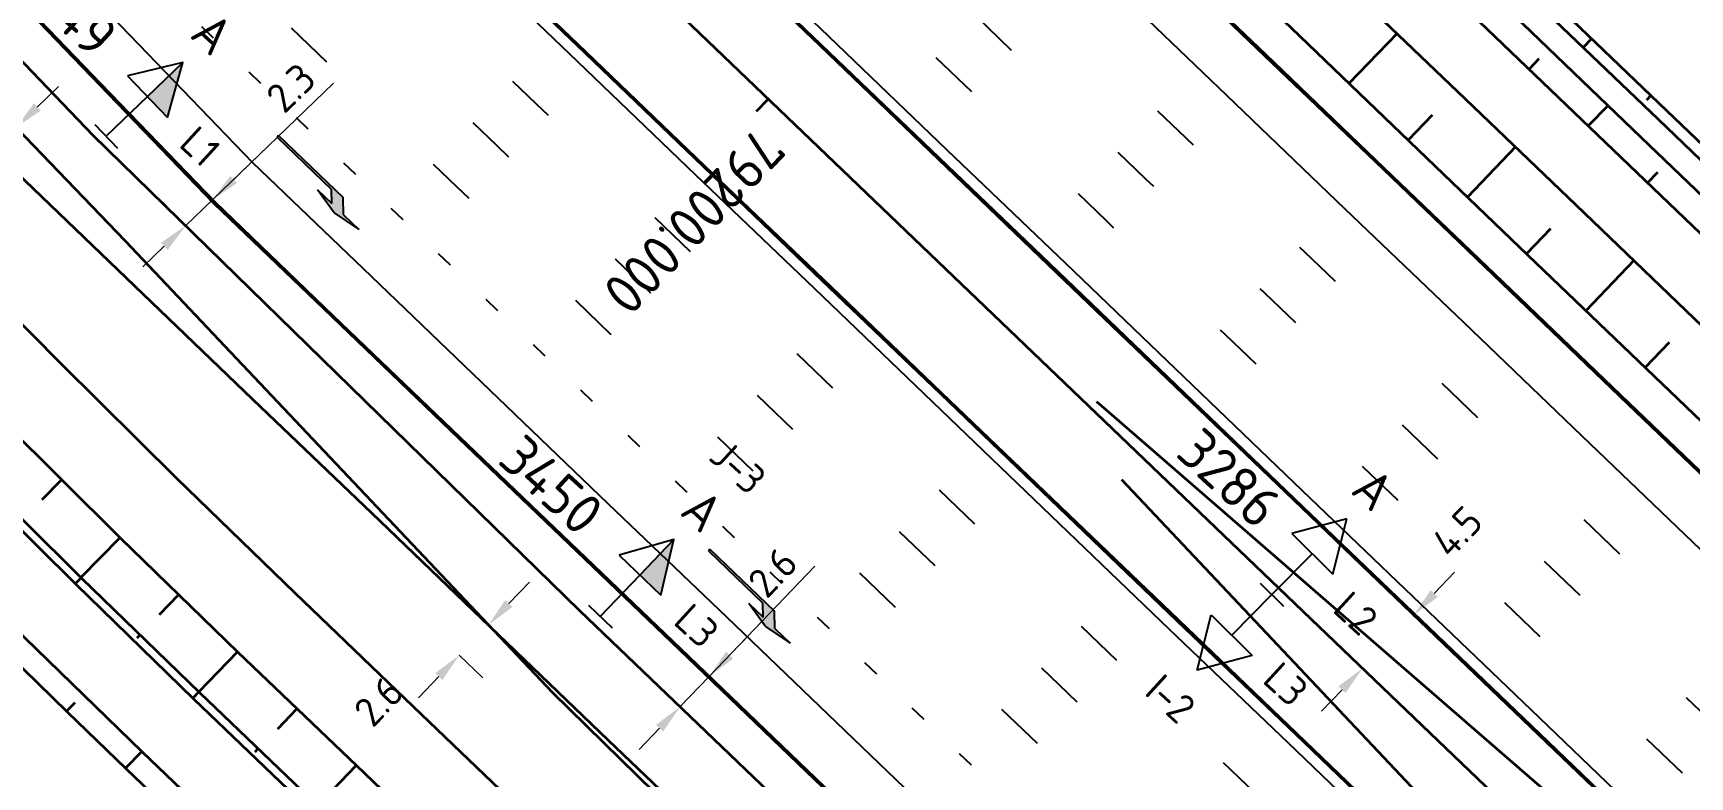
# Model space of a CAD drawing. Header units: metres. Extents: x 134219 to 139080, y 438661 to 444352.
# Drawn here: x 138256 to 138357, y 439429.8 to 439475.2 of the extents above; entities that cross this region are included whole.
import ezdxf
from ezdxf.enums import TextEntityAlignment as Align

# ---------------------------------------------------------------- set-up
doc = ezdxf.new("R2010")
doc.units = ezdxf.units.M
doc.linetypes.add('13strp', pattern=[4, 1, -3])
doc.linetypes.add('39strp', pattern=[12, 3, -9])
doc.layers.get('DEFPOINTS').update_dxf_attribs({"color": 193})
for name, color, linetype, lineweight in [('N-WE-KL-ET-T18', 1, 'Continuous', 18), ('N-WE-KL-ET-T25', 7, 'Continuous', 25), ('N-WE-KL-ET_LS_OV_ARMATUUR-S', 7, 'Continuous', 25), ('N-WE-KL-ET_LS_OV_ARMATUUR-T18', 1, 'Continuous', 25), ('N-WE-KL-ET_LS_OV_KABEL-G', 10, 'KL-LS-OV-N', 35), ('N-WE-KL-ET_LS_OV_KABEL-M', 7, 'Continuous', 18), ('N-WE-KL-ET_LS_OV_KABEL-T25', 7, 'Continuous', 25), ('Utd-geleiderail-nw', 8, 'glm a2ee v014$0$f2m40080', 35), ('Utd-ondergr-nw', 8, '13strp', 35)]:
    doc.layers.add(name, color=color, linetype=linetype, lineweight=lineweight)
doc.layers.add('N-WE-KL-ET_LS_OV_ARMATUUR-T25', color=2, linetype='Continuous')
doc.layers.add('Utd-weg-nw', color=8, linetype='Continuous')
doc.styles.add('alm a2ee v011$0$rtw_iso', font='NLCS-ISO.ttf')
doc.styles.add('ISO18', font='NLCS-ISO.ttf')
doc.styles.add('ISO25', font='NLCS-ISO.ttf')
doc.styles.add('NLCS-ISO', font='NLCS-ISO.ttf')
doc.styles.add('NLCS_18', font='NLCS-ISO.ttf', dxfattribs={"height": 1.8})
doc.styles.add('NLCS_25', font='NLCS-ISO.ttf', dxfattribs={"height": 2.5})
doc.linetypes.add('glm a2ee v014$0$f2m40080', pattern='A,2,-1,[160,RTW.shx,S=0.5,R=0,X=0,Y=0],-1', length=4)
doc.linetypes.add('KL-LS-OV-N', pattern='A,4,-1,[103,NLCS.SHX,S=0.75,R=0,X=0,Y=0],-1,4,-1.5,["0V",Standard,S=1,R=0,X=0,Y=-0.5],-3', length=14.5)
doc.dimstyles.new('NLCS_t18_pijl_Dimension_l3_h1', dxfattribs={"dimtxt": 1.8, "dimasz": 1.8, "dimexe": 2, "dimexo": 2, "dimgap": 0.7, "dimtad": 1, "dimdec": 1, "dimzin": 0, "dimdsep": 46, "dimtxsty": 'NLCS_18', "dimcen": 2.5, "dimdle": 2, "dimclrd": 256, "dimclre": 256, "dimclrt": 256, "dimadec": 1, "dimazin": 0, "dimtfac": 1, "dimtdec": 1, "dimtofl": 0, "dimtmove": 1, "dimatfit": 0, "dimfxl": 0, "dimtolj": 1, "dimtzin": 0, "dimlwd": 18, "dimlwe": 18, "dimarcsym": 0})

# ---------------------------------------------------------------- blocks, each defined once
blk = doc.blocks.new('SKL-ET_OV_ARMATUUR_HD_NATRIUM_2x250W-SO (3)')
for p, q in [((-6.49, 0), (-3.49, 1.76)), ((6.49, 0), (3.49, 1.76)), ((-3.49, -1.76), (-6.49, 0)), ((3.49, -1.76), (6.49, 0))]:
    blk.add_line(p, q)
for points in [[(-3.49, 1.76), (-3.49, -1.76)], [(3.49, 1.76), (3.49, -1.76)], [(-3.49, 0), (0, 0)], [(0, 1), (0, -1)], [(3.49, 0), (0, 0)]]:
    blk.add_lwpolyline(points)
at = {"layer": 'N-WE-KL-ET_LS_OV_ARMATUUR-T18', "style": 'ISO18', "flags": 1}
for tag, p in [('TYPE_ARMATUUR', (3.07, -6.82)), ('VERMOGEN_LAMP', (3.07, -10.61)), ('SPIEGELSTAND', (3.07, -14.39)), ('HOOGTE_LICHTMAST', (3.07, -18.17)), ('UITLEGGERHOEK', (3.07, -21.96)), ('TYPE_LICHTMAST', (3.07, -25.74)), ('BOTSVRIENDELIJK', (3.07, -29.53)), ('POSITIE_LICHTMAST', (3.07, -33.31)), ('KABELAANSLUITNG', (3.07, -37.1)), ('VOEDINGSPUNT', (3.07, -48.45))]:
    blk.add_attdef(tag, p, '', height=1.8, dxfattribs=at)
at = {"layer": 'N-WE-KL-ET_LS_OV_ARMATUUR-T18', "style": 'ISO18'}
for tag, p in [('FASE-AANSLUITING_1', (3.07, -40.88)), ('FASE-AANSLUITING_2', (3.07, -44.67)), ('GROEPSNUMMER', (3.07, -52.24))]:
    blk.add_attdef(tag, p, '', height=1.8, dxfattribs=at)
at = {"layer": 'N-WE-KL-ET_LS_OV_ARMATUUR-T25', "style": 'ISO25'}
for tag, p, height in [('MASTNUMMER', (3.07, 7.39), 2.5), ('TYPE_SYMBOOL', (3.07, 3.61), 2.25)]:
    blk.add_attdef(tag, p, '', height=height, dxfattribs=at)
blk = doc.blocks.new('SKL-ET_OV_ARMATUUR_HD_NATRIUM_1x150W-SO (3)')
for points in [[(3.49, -1.76), (6.49, 0), (3.49, 1.76)], [(3.49, 1.76), (3.49, -1.76)], [(0, 1), (0, -1)], [(3.49, 0), (0, 0)], [(3.49, 0), (6.49, 0)]]:
    blk.add_lwpolyline(points)
blk.add_solid([(3.49, 0), (3.49, -1.76), (6.49, 0)])
at = {"layer": 'N-WE-KL-ET-T18', "linetype": 'ByBlock', "style": 'NLCS-ISO'}
blk.add_attdef('GROEPSNUMMER', text='', height=1.8, dxfattribs=at).set_placement((-2, -4), align=Align.RIGHT)
blk.add_attdef('FASE-AANSLUITING', (10, -4), '', height=1.8, dxfattribs=at)
at = {"layer": 'N-WE-KL-ET-T18', "linetype": 'ByBlock', "style": 'NLCS-ISO', "flags": 1}
for tag, p in [('TYPE_ARMATUUR', (7.76, -13.46)), ('TYPE_FABRIKAAT', (7.76, -17.24)), ('VERMOGEN_LAMP', (7.76, -21.02)), ('SPIEGELSTAND', (7.76, -24.81)), ('HOOGTE_LICHTMAST', (7.76, -28.59)), ('UITLEGGERHOEK', (7.76, -32.38)), ('TYPE_LICHTMAST', (7.76, -36.16)), ('BOTSVRIENDELIJK', (7.76, -39.95)), ('POSITIE_LICHTMAST', (7.76, -43.73)), ('KABELAANSLUITING', (7.76, -47.52)), ('VOEDINGSPUNT', (7.76, -51.3))]:
    blk.add_attdef(tag, p, '', height=1.8, dxfattribs=at)
at = {"layer": 'N-WE-KL-ET-T25', "linetype": 'ByBlock', "style": 'NLCS-ISO'}
blk.add_attdef('MASTNUMMER', text='', height=2.5, dxfattribs=at).set_placement((4, 4.31), align=Align.MIDDLE)
at = {"layer": 'N-WE-KL-ET-T25', "linetype": 'ByBlock', "style": 'NLCS-ISO', "flags": 1}
blk.add_attdef('TYPE_SYMBOOL', (7.76, -10.06), '', height=2.5, dxfattribs=at)
blk = doc.blocks.new('*D277')
at = {"layer": 'DEFPOINTS', "color": 0, "transparency": 16777216}
for p in [(138340.17, 439439.71), (138337.04, 439436.45), (138337.04, 439436.45)]:
    blk.add_point(p, dxfattribs=at)
at = {"layer": 'N-WE-KL-ET_LS_OV_KABEL-M', "linetype": 'Continuous', "lineweight": 18, "transparency": 16777216}
for p, q in [((138341.42, 439441.01), (138342.66, 439442.31)), ((138335.8, 439435.15), (138334.55, 439433.85))]:
    blk.add_line(p, q, dxfattribs=at)
at = {"layer": 'N-WE-KL-ET_LS_OV_KABEL-M', "lineweight": 18, "transparency": 16777216}
for p, q in [((138340.17, 439439.71), (138338.73, 439441.1)), ((138337.04, 439436.45), (138335.6, 439437.84))]:
    blk.add_line(p, q, dxfattribs=at)
at = {"layer": 'N-WE-KL-ET_LS_OV_KABEL-M', "transparency": 16777216}
for points in [[(138341.2, 439441.22), (138341.63, 439440.81), (138340.17, 439439.71)], [(138335.58, 439435.36), (138336.01, 439434.95), (138337.04, 439436.45)]]:
    blk.add_solid(points, dxfattribs=at)
at = {"layer": 'N-WE-KL-ET_LS_OV_KABEL-M', "transparency": 16777216, "insert": (138342.81, 439444.78), "char_height": 1.8, "attachment_point": 5, "rotation": 46.2058, "style": 'NLCS_18'}
blk.add_mtext('\\A1;4.5', dxfattribs=at)
blk = doc.blocks.new('*D325')
at = {"layer": 'DEFPOINTS', "color": 0, "transparency": 16777216}
for p in [(138266.95, 439465), (138266.95, 439465), (138265.32, 439463.43)]:
    blk.add_point(p, dxfattribs=at)
at = {"layer": 'N-WE-KL-ET_LS_OV_KABEL-M', "linetype": 'Continuous', "lineweight": 18, "transparency": 16777216}
for p, q in [((138274.33, 439472.11), (138266.95, 439465)), ((138268.25, 439466.25), (138269.54, 439467.5)), ((138265.32, 439463.43), (138266.95, 439465)), ((138264.02, 439462.18), (138262.72, 439460.93))]:
    blk.add_line(p, q, dxfattribs=at)
at = {"layer": 'N-WE-KL-ET_LS_OV_KABEL-M', "lineweight": 18, "transparency": 16777216}
for p, q in [((138266.95, 439465), (138265.56, 439466.44)), ((138265.32, 439463.43), (138263.93, 439464.87))]:
    blk.add_line(p, q, dxfattribs=at)
at = {"layer": 'N-WE-KL-ET_LS_OV_KABEL-M', "transparency": 16777216}
for points in [[(138268.04, 439466.46), (138268.45, 439466.03), (138266.95, 439465)], [(138263.81, 439462.39), (138264.23, 439461.96), (138265.32, 439463.43)]]:
    blk.add_solid(points, dxfattribs=at)
at = {"layer": 'N-WE-KL-ET_LS_OV_KABEL-M', "transparency": 16777216, "insert": (138271.74, 439471.84), "char_height": 1.8, "attachment_point": 5, "rotation": 43.9295, "style": 'NLCS_18'}
blk.add_mtext('\\A1;2.3', dxfattribs=at)
blk = doc.blocks.new('*D326')
at = {"layer": 'DEFPOINTS', "color": 0, "transparency": 16777216}
for p in [(138297.23, 439435.96), (138295.45, 439434.11), (138295.45, 439434.11)]:
    blk.add_point(p, dxfattribs=at)
at = {"layer": 'N-WE-KL-ET_LS_OV_KABEL-M', "linetype": 'Continuous', "lineweight": 18, "transparency": 16777216}
for p, q in [((138303.67, 439442.68), (138297.23, 439435.96)), ((138298.47, 439437.26), (138299.72, 439438.56)), ((138297.23, 439435.96), (138295.45, 439434.11)), ((138294.21, 439432.81), (138292.96, 439431.51))]:
    blk.add_line(p, q, dxfattribs=at)
at = {"layer": 'N-WE-KL-ET_LS_OV_KABEL-M', "lineweight": 18, "transparency": 16777216}
for p, q in [((138297.23, 439435.96), (138295.78, 439437.34)), ((138295.45, 439434.11), (138294.01, 439435.49))]:
    blk.add_line(p, q, dxfattribs=at)
at = {"layer": 'N-WE-KL-ET_LS_OV_KABEL-M', "transparency": 16777216}
for points in [[(138298.26, 439437.47), (138298.69, 439437.05), (138297.23, 439435.96)], [(138293.99, 439433.02), (138294.42, 439432.6), (138295.45, 439434.11)]]:
    blk.add_solid(points, dxfattribs=at)
at = {"layer": 'N-WE-KL-ET_LS_OV_KABEL-M', "transparency": 16777216, "insert": (138301.1, 439442.31), "char_height": 1.8, "attachment_point": 5, "rotation": 46.2058, "style": 'NLCS_18'}
blk.add_mtext('\\A1;2.6', dxfattribs=at)
blk = doc.blocks.new('Dwm A2 aanvulling$0$pijlre_750')
blk.add_hatch(color=256).paths.add_polyline_path([(5.2, -0.38), (4, -0.38), (5.7, -0.68), (7.5, -0.38), (6.2, -0.38), (5.45, 0.37), (0, 0.37), (0, 0.23), (4.6, 0.23)])
for p, q in [((0, 0.37), (5.45, 0.37)), ((0, 0.37), (0, 0.23)), ((0, 0.23), (4.6, 0.23)), ((5.2, -0.38), (4.6, 0.23)), ((6.2, -0.38), (5.45, 0.37)), ((4, -0.38), (5.2, -0.38)), ((5.7, -0.68), (4, -0.38)), ((5.7, -0.68), (7.5, -0.38)), ((6.2, -0.38), (7.5, -0.38))]:
    blk.add_line(p, q)
blk = doc.blocks.new('*D591')
at = {"layer": 'DEFPOINTS', "color": 0, "transparency": 16777216}
for p in [(138254.98, 439469.41), (138254.98, 439469.41), (138252.07, 439466.61)]:
    blk.add_point(p, dxfattribs=at)
at = {"layer": 'N-WE-KL-ET_LS_OV_KABEL-M', "linetype": 'Continuous', "lineweight": 18, "transparency": 16777216}
for p, q in [((138256.28, 439470.66), (138257.57, 439471.91)), ((138250.78, 439465.37), (138249.48, 439464.12))]:
    blk.add_line(p, q, dxfattribs=at)
at = {"layer": 'N-WE-KL-ET_LS_OV_KABEL-M', "lineweight": 18, "transparency": 16777216}
for p, q in [((138254.98, 439469.41), (138256.37, 439467.97)), ((138252.07, 439466.61), (138253.46, 439465.17))]:
    blk.add_line(p, q, dxfattribs=at)
at = {"layer": 'N-WE-KL-ET_LS_OV_KABEL-M', "transparency": 16777216}
for points in [[(138256.07, 439470.88), (138256.49, 439470.45), (138254.98, 439469.41)], [(138250.57, 439465.58), (138250.99, 439465.15), (138252.07, 439466.61)]]:
    blk.add_solid(points, dxfattribs=at)
at = {"layer": 'N-WE-KL-ET_LS_OV_KABEL-M', "transparency": 16777216, "insert": (138247.04, 439463.99), "char_height": 1.8, "attachment_point": 5, "rotation": 43.9289, "style": 'NLCS_18'}
blk.add_mtext('\\A1;4.0', dxfattribs=at)
blk = doc.blocks.new('*D592')
at = {"layer": 'DEFPOINTS', "color": 0, "transparency": 16777216}
for p in [(138283.78, 439439.11), (138283.78, 439439.11), (138282, 439437.26)]:
    blk.add_point(p, dxfattribs=at)
at = {"layer": 'N-WE-KL-ET_LS_OV_KABEL-M', "linetype": 'Continuous', "lineweight": 18, "transparency": 16777216}
for p, q in [((138285.02, 439440.41), (138286.27, 439441.71)), ((138280.75, 439435.96), (138279.51, 439434.66))]:
    blk.add_line(p, q, dxfattribs=at)
at = {"layer": 'N-WE-KL-ET_LS_OV_KABEL-M', "lineweight": 18, "transparency": 16777216}
for p, q in [((138283.78, 439439.11), (138285.22, 439437.72)), ((138282, 439437.26), (138283.44, 439435.87))]:
    blk.add_line(p, q, dxfattribs=at)
at = {"layer": 'N-WE-KL-ET_LS_OV_KABEL-M', "transparency": 16777216}
for points in [[(138284.8, 439440.62), (138285.24, 439440.2), (138283.78, 439439.11)], [(138280.54, 439436.17), (138280.97, 439435.75), (138282, 439437.26)]]:
    blk.add_solid(points, dxfattribs=at)
at = {"layer": 'N-WE-KL-ET_LS_OV_KABEL-M', "transparency": 16777216, "insert": (138277.09, 439434.45), "char_height": 1.8, "attachment_point": 5, "rotation": 46.2058, "style": 'NLCS_18'}
blk.add_mtext('\\A1;2.6', dxfattribs=at)

msp = doc.modelspace()

# ---------------------------------------------------------------- linework, layer by layer
at = {"layer": 'N-WE-KL-ET_LS_OV_KABEL-G', "flags": 128}
for points, elevation in [([(138088.64, 439676.43), (138088.64, 439676.43), (138097.5, 439666.65), (138107.23, 439656.38), (138139.91, 439624.96), (138141.78, 439623.5), (138425.82, 439351.41), (138520.26, 439261.98), (138566.89, 439216.72), (138613.92, 439171.92), (138660.91, 439126.84), (138707.71, 439081.89), (138754.75, 439037.02), (138768.95, 439023.34), (138801.31, 438992.45), (138850.33, 438944.62), (138896.9, 438900.49), (138941.92, 438857.34)], 1.17), ([(138297.88, 439307.56), (138291.33, 439304.29), (138284.77, 439301.01), (138283.79, 439300.78), (138284.78, 439303.55), (138284.58, 439303.72), (138289.76, 439313.11), (138296.32, 439319.41), (138306.22, 439344.35), (138330.23, 439380.81), (138330.4, 439384.63), (138328.86, 439389.54), (138321.85, 439396.87), (138309.17, 439409.67), (138310.13, 439410.85), (138311.58, 439412.6), (138296.33, 439427.29), (138295.94, 439426.88), (138287.7, 439434.96), (138261.65, 439462.48), (138242.31, 439482.6), (138224.69, 439501.35), (138202.41, 439524.41), (138176.32, 439550.47), (138148.52, 439577.54), (138128.94, 439595.95), (138108.4, 439614.05), (138091.22, 439629.45), (138078.65, 439641.01), (138069.59, 439650), (138063.78, 439645.87), (138063.79, 439645.88)], 1.01), ([(138227.74, 439499.81), (138230.49, 439499.4), (138259.66, 439468.95), (138289.32, 439439.98), (138334.08, 439397.13), (138340.04, 439391.03), (138352.33, 439379.57), (138379.47, 439353.09), (138382.02, 439349.47), (138439.8, 439289.61), (138440.92, 439289.42), (138440.79, 439290.13), (138470, 439259.24), (138483.07, 439244.66), (138494.42, 439230.85), (138501.76, 439218.63), (138506.13, 439208.24), (138508.63, 439196.7), (138508.95, 439192.31), (138509.05, 439189.63), (138508.21, 439182.87), (138507.24, 439177.57), (138505.84, 439172.36), (138503.73, 439166.66), (138500.93, 439161.36), (138497.21, 439155.97), (138493.51, 439151.75), (138489.81, 439148.14), (138486.29, 439145.28), (138482.59, 439142.89), (138475.84, 439139.41), (138470.44, 439137.43), (138467.74, 439136.51)], 1.12)]:
    msp.add_lwpolyline(points, dxfattribs=dict(at, elevation=elevation))
at = {"layer": 'Utd-geleiderail-nw', "linetype": 'Continuous', "flags": 128}
for points in [[(138320.83, 439452.71), (138374.99, 439405.73)], [(138322.36, 439447.97), (138368.56, 439399.01), (138388.59, 439379.81), (138392.22, 439376.33)]]:
    msp.add_lwpolyline(points, dxfattribs=at)
at = {"layer": 'Utd-ondergr-nw', "color": 7, "linetype": 'Continuous'}
msp.add_line((138300.8, 439471.12), (138300.1, 439470.4), dxfattribs=at)
at = {"layer": 'Utd-ondergr-nw', "linetype": 'Continuous', "flags": 128}
for points in [[(138231.63, 439572.37), (138238.85, 439565.45), (138246.07, 439558.53), (138253.29, 439551.61), (138260.5, 439544.69), (138267.72, 439537.77), (138274.94, 439530.85), (138282.16, 439523.93), (138289.38, 439517.01), (138296.6, 439510.09), (138303.81, 439503.17), (138311.03, 439496.25), (138318.25, 439489.32), (138325.47, 439482.4), (138332.69, 439475.48), (138339.91, 439468.56), (138347.12, 439461.64), (138354.34, 439454.72), (138361.56, 439447.8), (138368.78, 439440.88), (138376, 439433.96), (138383.22, 439427.04), (138390.43, 439420.12), (138395.29, 439415.46)], [(138202.91, 439571.32), (138210.13, 439564.4), (138217.35, 439557.47), (138224.56, 439550.55), (138231.78, 439543.63), (138239, 439536.71), (138246.22, 439529.79), (138253.44, 439522.87), (138260.66, 439515.95), (138267.87, 439509.03), (138275.09, 439502.11), (138282.31, 439495.19), (138289.53, 439488.27), (138296.75, 439481.35), (138303.97, 439474.43), (138311.18, 439467.51), (138318.4, 439460.58), (138325.62, 439453.66), (138332.84, 439446.74), (138340.06, 439439.82), (138347.28, 439432.9), (138354.49, 439425.98)], [(138202.96, 439571.37), (138210.18, 439564.45), (138217.39, 439557.52), (138224.61, 439550.6), (138231.83, 439543.68), (138239.05, 439536.76), (138246.27, 439529.84), (138253.49, 439522.92), (138260.7, 439516), (138267.92, 439509.08), (138275.14, 439502.16), (138282.36, 439495.24), (138289.58, 439488.32), (138296.8, 439481.4), (138304.01, 439474.48), (138311.23, 439467.56), (138318.45, 439460.64), (138325.67, 439453.71), (138332.89, 439446.79), (138340.11, 439439.87), (138347.32, 439432.95), (138354.54, 439426.03)], [(138230.03, 439570.7), (138237.24, 439563.78), (138244.46, 439556.86), (138251.68, 439549.94), (138258.9, 439543.02), (138266.12, 439536.09), (138273.33, 439529.17), (138280.55, 439522.25), (138287.77, 439515.33), (138294.99, 439508.41), (138302.21, 439501.49), (138309.43, 439494.57), (138316.64, 439487.65), (138323.86, 439480.73), (138331.08, 439473.81), (138338.3, 439466.89), (138345.52, 439459.97), (138352.74, 439453.05), (138359.95, 439446.13), (138367.17, 439439.21), (138374.39, 439432.28), (138381.61, 439425.36), (138388.83, 439418.44), (138393.68, 439413.79)], [(138230.07, 439570.75), (138237.29, 439563.83), (138244.51, 439556.91), (138251.73, 439549.99), (138258.95, 439543.07), (138266.17, 439536.15), (138273.38, 439529.22), (138280.6, 439522.3), (138287.82, 439515.38), (138295.04, 439508.46), (138302.26, 439501.54), (138309.47, 439494.62), (138316.69, 439487.7), (138323.91, 439480.78), (138331.13, 439473.86), (138338.35, 439466.94), (138345.57, 439460.02), (138352.78, 439453.1), (138360, 439446.18), (138367.22, 439439.26), (138374.44, 439432.33), (138381.66, 439425.41), (138388.88, 439418.49), (138393.73, 439413.84)], [(138252.53, 439558.2), (138256.21, 439554.66), (138263.43, 439547.74), (138270.65, 439540.82), (138277.87, 439533.9), (138285.09, 439526.98), (138292.3, 439520.06), (138299.52, 439513.14), (138306.74, 439506.22), (138313.96, 439499.3), (138321.18, 439492.38), (138328.4, 439485.46), (138335.61, 439478.54), (138342.83, 439471.62), (138350.05, 439464.7), (138357.27, 439457.77), (138364.49, 439450.85), (138371.71, 439443.93), (138378.92, 439437.01), (138386.14, 439430.09), (138390.26, 439426.15), (138393.36, 439423.17), (138398.2, 439418.53)], [(138210.27, 439550.09), (138217.48, 439543.17), (138224.7, 439536.25), (138231.92, 439529.33), (138239.14, 439522.41), (138246.36, 439515.49), (138253.58, 439508.57), (138260.79, 439501.65), (138268.01, 439494.72), (138275.23, 439487.8), (138282.45, 439480.88), (138289.67, 439473.96), (138296.89, 439467.04), (138304.1, 439460.12), (138311.32, 439453.2), (138318.54, 439446.28), (138325.76, 439439.36), (138332.98, 439432.44), (138340.2, 439425.52), (138347.41, 439418.6), (138354.63, 439411.68), (138361.85, 439404.76), (138369.07, 439397.83), (138373.89, 439393.21)], [(138210.31, 439550.14), (138217.53, 439543.22), (138224.75, 439536.3), (138231.97, 439529.38), (138239.19, 439522.46), (138246.41, 439515.54), (138253.62, 439508.62), (138260.84, 439501.7), (138268.06, 439494.78), (138275.28, 439487.85), (138282.5, 439480.93), (138289.72, 439474.01), (138296.93, 439467.09), (138304.15, 439460.17), (138311.37, 439453.25), (138318.59, 439446.33), (138325.81, 439439.41), (138333.03, 439432.49), (138340.24, 439425.57), (138347.46, 439418.65), (138354.68, 439411.73), (138361.9, 439404.81), (138369.12, 439397.89), (138373.94, 439393.26)], [(138197.61, 439536.88), (138204.55, 439529.68), (138211.49, 439522.47), (138218.43, 439515.26), (138225.38, 439508.05), (138232.32, 439500.85), (138239.26, 439493.64), (138246.21, 439486.43), (138253.15, 439479.22), (138260.09, 439472.02), (138267.04, 439464.81), (138274.26, 439457.89), (138281.47, 439450.97), (138288.69, 439444.05), (138295.91, 439437.13), (138303.13, 439430.2), (138310.35, 439423.28)], [(138197.65, 439536.93), (138204.6, 439529.73), (138211.54, 439522.52), (138218.48, 439515.31), (138225.43, 439508.1), (138232.37, 439500.9), (138239.31, 439493.69), (138246.26, 439486.48), (138253.2, 439479.27), (138260.14, 439472.07), (138267.09, 439464.86), (138274.3, 439457.94), (138281.52, 439451.02), (138288.74, 439444.1), (138295.96, 439437.18), (138303.18, 439430.25), (138310.4, 439423.33)], [(138281.79, 439535.69), (138287.85, 439529.87), (138295.07, 439522.95), (138302.29, 439516.03), (138309.51, 439509.11), (138316.73, 439502.19), (138323.95, 439495.27), (138331.16, 439488.34), (138338.38, 439481.42), (138345.6, 439474.5), (138352.82, 439467.58), (138360.04, 439460.66), (138367.26, 439453.74), (138374.47, 439446.82), (138381.69, 439439.9), (138384.87, 439436.85)], [(138190.02, 439528.98), (138197.24, 439522.06), (138204.46, 439515.14), (138211.68, 439508.21), (138218.9, 439501.29), (138226.11, 439494.37), (138233.33, 439487.45), (138240.55, 439480.53), (138247.77, 439473.61), (138254.99, 439466.69), (138262.21, 439459.77), (138269.42, 439452.85), (138276.64, 439445.93), (138283.86, 439439.01), (138291.08, 439432.09), (138298.3, 439425.17)], [(138187.43, 439526.27), (138194.61, 439519.31), (138201.71, 439512.27), (138208.76, 439505.17), (138215.76, 439498.03), (138222.74, 439490.85), (138229.7, 439483.66), (138236.66, 439476.47), (138243.64, 439469.3), (138250.64, 439462.16), (138257.69, 439455.06), (138264.79, 439448.02), (138271.97, 439441.06), (138279.19, 439434.14), (138286.41, 439427.21)], [(138294.26, 439526.13), (138296.27, 439524.2), (138303.49, 439517.28), (138310.71, 439510.36), (138317.93, 439503.44), (138325.15, 439496.52), (138332.37, 439489.6), (138339.58, 439482.68), (138346.8, 439475.76), (138354.02, 439468.83), (138361.24, 439461.91), (138368.46, 439454.99), (138375.68, 439448.07), (138382.89, 439441.15), (138384.62, 439439.49)], [(138183.97, 439522.66), (138191.15, 439515.7), (138198.25, 439508.66), (138205.3, 439501.56), (138212.3, 439494.42), (138219.28, 439487.24), (138226.24, 439480.05), (138233.2, 439472.86), (138240.18, 439465.69), (138247.18, 439458.55), (138254.23, 439451.45), (138261.33, 439444.41), (138268.51, 439437.45), (138275.73, 439430.53), (138282.95, 439423.61), (138290.17, 439416.68), (138297.38, 439409.76), (138304.6, 439402.84), (138311.82, 439395.92), (138319.04, 439389), (138326.26, 439382.08), (138329.95, 439378.54)], [(138299.97, 439522.74), (138304.53, 439518.36), (138311.75, 439511.44), (138318.97, 439504.52), (138326.19, 439497.6), (138333.4, 439490.68), (138340.62, 439483.76), (138347.84, 439476.84), (138355.06, 439469.92), (138362.28, 439463), (138369.49, 439456.08), (138376.71, 439449.16), (138383.93, 439442.23), (138385.66, 439440.58)], [(138300.43, 439523.34), (138305.05, 439518.9), (138312.27, 439511.98), (138319.49, 439505.06), (138326.7, 439498.14), (138333.92, 439491.22), (138341.14, 439484.3), (138348.36, 439477.38), (138355.58, 439470.46), (138362.8, 439463.54), (138370.01, 439456.62), (138377.23, 439449.7), (138384.45, 439442.78), (138386.25, 439441.05)], [(138181.25, 439519.83), (138188.43, 439512.86), (138195.53, 439505.83), (138202.58, 439498.73), (138209.59, 439491.58), (138216.56, 439484.41), (138223.52, 439477.22), (138230.48, 439470.03), (138237.46, 439462.86), (138244.46, 439455.71), (138251.51, 439448.62), (138258.62, 439441.58), (138265.79, 439434.61), (138273.01, 439427.69), (138280.23, 439420.77), (138287.45, 439413.85), (138294.67, 439406.93), (138301.89, 439400.01), (138309.1, 439393.09), (138316.32, 439386.17), (138323.54, 439379.25), (138326.21, 439376.69)], [(138181.61, 439520.21), (138188.79, 439513.24), (138195.9, 439506.2), (138202.95, 439499.11), (138209.95, 439491.96), (138216.93, 439484.79), (138223.89, 439477.6), (138230.85, 439470.41), (138237.82, 439463.24), (138244.83, 439456.09), (138251.88, 439448.99), (138258.98, 439441.96), (138266.16, 439434.99), (138273.38, 439428.07), (138280.59, 439421.15), (138287.81, 439414.23), (138295.03, 439407.31), (138302.25, 439400.39), (138309.47, 439393.47), (138316.69, 439386.55), (138323.9, 439379.63), (138326.95, 439376.71)], [(138178.14, 439516.58), (138185.31, 439509.62), (138192.42, 439502.58), (138199.47, 439495.48), (138206.47, 439488.33), (138213.45, 439481.16), (138220.41, 439473.97), (138227.37, 439466.78), (138234.35, 439459.61), (138241.35, 439452.47), (138248.4, 439445.37), (138255.5, 439438.33), (138262.68, 439431.37), (138269.9, 439424.44), (138277.12, 439417.52), (138284.34, 439410.6), (138291.55, 439403.68), (138298.77, 439396.76), (138305.99, 439389.84), (138313.21, 439382.92), (138320.43, 439376), (138323.09, 439373.44)], [(138209.42, 439483.26), (138212.46, 439480.13), (138215.94, 439476.54), (138219.42, 439472.94), (138222.9, 439469.35), (138226.38, 439465.75), (138229.87, 439462.16), (138233.36, 439458.58), (138236.86, 439455), (138240.36, 439451.44), (138243.88, 439447.88), (138247.41, 439444.34), (138250.96, 439440.81), (138254.52, 439437.3), (138258.1, 439433.81), (138261.69, 439430.34), (138268.91, 439423.42)], [(138339.15, 439475.15), (138336.22, 439472.1)], [(138350.5, 439474.29), (138351.02, 439474.83)], [(138347.8, 439473.6), (138347.2, 439472.97)], [(138354.37, 439471.1), (138354.62, 439471.37)], [(138341.29, 439470.16), (138339.83, 439468.64)], [(138352.01, 439470.76), (138350.81, 439469.51)], [(138346.37, 439468.23), (138343.44, 439465.18)], [(138355.02, 439466.67), (138354.42, 439466.05)], [(138348.51, 439463.24), (138347.05, 439461.71)], [(138353.58, 439461.31), (138350.66, 439458.25)], [(138355.73, 439456.32), (138354.27, 439454.79)], [(138256.57, 439446.74), (138257.76, 439447.95)], [(138258.94, 439442), (138261.32, 439444.43)], [(138258.59, 439441.61), (138258.95, 439441.98)], [(138263.72, 439439.73), (138264.9, 439440.95)], [(138262.36, 439438.31), (138262.54, 439438.5)], [(138266.13, 439435.02), (138268.49, 439437.46)], [(138265.76, 439434.64), (138266.13, 439435.02)], [(138258.56, 439434.36), (138258.06, 439433.84)], [(138270.93, 439432.78), (138272.1, 439434)], [(138269.55, 439431.37), (138269.73, 439431.56)], [(138262.65, 439431.39), (138261.66, 439430.37)], [(138273.36, 439428.09), (138275.71, 439430.54)]]:
    msp.add_lwpolyline(points, dxfattribs=at)
at = {"layer": 'Utd-weg-nw', "linetype": '39strp', "flags": 128}
for points in [[(138073.36, 439711.28), (138073.63, 439711.02), (138080.85, 439704.1), (138088.07, 439697.18), (138095.29, 439690.25), (138102.5, 439683.33), (138109.72, 439676.41), (138116.94, 439669.49), (138124.16, 439662.57), (138131.38, 439655.65), (138138.6, 439648.73), (138145.81, 439641.81), (138153.03, 439634.89), (138160.25, 439627.97), (138167.47, 439621.05), (138174.69, 439614.13), (138181.91, 439607.21), (138189.12, 439600.29), (138196.34, 439593.36), (138203.56, 439586.44), (138210.78, 439579.52), (138218, 439572.6), (138225.22, 439565.68), (138232.43, 439558.76), (138239.65, 439551.84), (138246.87, 439544.92), (138254.09, 439538), (138261.31, 439531.08), (138268.53, 439524.16), (138275.74, 439517.24), (138282.96, 439510.32), (138290.18, 439503.4), (138297.4, 439496.47), (138304.62, 439489.55), (138311.83, 439482.63), (138319.05, 439475.71), (138326.27, 439468.79), (138333.49, 439461.87), (138340.71, 439454.95), (138347.93, 439448.03), (138355.14, 439441.11), (138362.36, 439434.19), (138369.58, 439427.27), (138376.8, 439420.35), (138384.02, 439413.43), (138388.86, 439408.79)], [(138070.94, 439708.75), (138071.21, 439708.49), (138078.43, 439701.57), (138085.65, 439694.65), (138092.86, 439687.73), (138100.08, 439680.81), (138107.3, 439673.89), (138114.52, 439666.97), (138121.74, 439660.05), (138128.96, 439653.12), (138136.17, 439646.2), (138143.39, 439639.28), (138150.61, 439632.36), (138157.83, 439625.44), (138165.05, 439618.52), (138172.26, 439611.6), (138179.48, 439604.68), (138186.7, 439597.76), (138193.92, 439590.84), (138201.14, 439583.92), (138208.36, 439577), (138215.57, 439570.08), (138222.79, 439563.16), (138230.01, 439556.23), (138237.23, 439549.31), (138244.45, 439542.39), (138251.67, 439535.47), (138258.88, 439528.55), (138266.1, 439521.63), (138273.32, 439514.71), (138280.54, 439507.79), (138287.76, 439500.87), (138294.98, 439493.95), (138302.19, 439487.03), (138309.41, 439480.11), (138316.63, 439473.19), (138323.85, 439466.27), (138331.07, 439459.34), (138338.29, 439452.42), (138345.5, 439445.5), (138352.72, 439438.58), (138359.94, 439431.66), (138367.16, 439424.74), (138374.38, 439417.82), (138381.6, 439410.9), (138386.43, 439406.27)], [(138068.51, 439706.22), (138068.79, 439705.96), (138076, 439699.04), (138083.22, 439692.12), (138090.44, 439685.2), (138097.66, 439678.28), (138104.88, 439671.36), (138112.1, 439664.44), (138119.31, 439657.52), (138126.53, 439650.6), (138133.75, 439643.68), (138140.97, 439636.76), (138148.19, 439629.84), (138155.41, 439622.92), (138162.62, 439615.99), (138169.84, 439609.07), (138177.06, 439602.15), (138184.28, 439595.23), (138191.5, 439588.31), (138198.72, 439581.39), (138205.93, 439574.47), (138213.15, 439567.55), (138220.37, 439560.63), (138227.59, 439553.71), (138234.81, 439546.79), (138242.03, 439539.87), (138249.24, 439532.95), (138256.46, 439526.03), (138263.68, 439519.1), (138270.9, 439512.18), (138278.12, 439505.26), (138285.34, 439498.34), (138292.55, 439491.42), (138299.77, 439484.5), (138306.99, 439477.58), (138314.21, 439470.66), (138321.43, 439463.74), (138328.65, 439456.82), (138335.86, 439449.9), (138343.08, 439442.98), (138350.3, 439436.06), (138357.52, 439429.14), (138364.74, 439422.21), (138371.96, 439415.29), (138379.17, 439408.37), (138384, 439403.75)], [(138207.29, 439546.99), (138214.51, 439540.07), (138221.73, 439533.14), (138228.95, 439526.22), (138236.16, 439519.3), (138243.38, 439512.38), (138250.6, 439505.46), (138257.82, 439498.54), (138265.04, 439491.62), (138272.26, 439484.7), (138279.47, 439477.78), (138286.69, 439470.86), (138293.91, 439463.94), (138301.13, 439457.02), (138308.35, 439450.1), (138315.57, 439443.18), (138322.78, 439436.26), (138330, 439429.33), (138337.22, 439422.41), (138344.44, 439415.49), (138351.66, 439408.57), (138358.87, 439401.65), (138366.09, 439394.73), (138370.92, 439390.11)], [(138204.87, 439544.46), (138212.09, 439537.54), (138219.3, 439530.62), (138226.52, 439523.7), (138233.74, 439516.78), (138240.96, 439509.86), (138248.18, 439502.94), (138255.4, 439496.01), (138262.61, 439489.09), (138269.83, 439482.17), (138277.05, 439475.25), (138284.27, 439468.33), (138291.49, 439461.41), (138298.71, 439454.49), (138305.92, 439447.57), (138313.14, 439440.65), (138320.36, 439433.73), (138327.58, 439426.81), (138334.8, 439419.89), (138342.02, 439412.97), (138349.23, 439406.05), (138356.45, 439399.13), (138363.67, 439392.2), (138368.5, 439387.58)], [(138202.45, 439541.93), (138209.66, 439535.01), (138216.88, 439528.09), (138224.1, 439521.17), (138231.32, 439514.25), (138238.54, 439507.33), (138245.76, 439500.41), (138252.97, 439493.49), (138260.19, 439486.57), (138267.41, 439479.65), (138274.63, 439472.73), (138281.85, 439465.81), (138289.07, 439458.89), (138296.28, 439451.96), (138303.5, 439445.04), (138310.72, 439438.12), (138317.94, 439431.2), (138325.16, 439424.28), (138332.38, 439417.36), (138339.59, 439410.44), (138346.81, 439403.52), (138354.03, 439396.6), (138361.25, 439389.68), (138366.07, 439385.05)]]:
    msp.add_lwpolyline(points, dxfattribs=at)
at = {"layer": 'Utd-weg-nw', "linetype": 'Continuous', "flags": 128}
for points in [[(138203.44, 439571.87), (138210.66, 439564.95), (138217.88, 439558.03), (138225.1, 439551.11), (138232.32, 439544.19), (138239.53, 439537.27), (138246.75, 439530.35), (138253.97, 439523.43), (138261.19, 439516.51), (138268.41, 439509.59), (138275.63, 439502.66), (138282.84, 439495.74), (138290.06, 439488.82), (138297.28, 439481.9), (138304.5, 439474.98), (138311.72, 439468.06), (138318.94, 439461.14), (138326.15, 439454.22), (138333.37, 439447.3), (138340.59, 439440.38), (138347.81, 439433.46), (138355.03, 439426.54)], [(138227.71, 439568.28), (138234.92, 439561.36), (138242.14, 439554.44), (138249.36, 439547.52), (138256.58, 439540.6), (138263.8, 439533.68), (138271.02, 439526.76), (138278.23, 439519.84), (138285.45, 439512.91), (138292.67, 439505.99), (138299.89, 439499.07), (138307.11, 439492.15), (138314.33, 439485.23), (138321.54, 439478.31), (138328.76, 439471.39), (138335.98, 439464.47), (138343.2, 439457.55), (138350.42, 439450.63), (138357.64, 439443.71), (138364.85, 439436.79), (138372.07, 439429.87), (138379.29, 439422.95), (138386.51, 439416.02), (138391.35, 439411.38)], [(138209.78, 439549.58), (138217, 439542.66), (138224.22, 439535.74), (138231.44, 439528.82), (138238.66, 439521.9), (138245.87, 439514.98), (138253.09, 439508.06), (138260.31, 439501.14), (138267.53, 439494.22), (138274.75, 439487.3), (138281.97, 439480.38), (138289.18, 439473.46), (138296.4, 439466.54), (138303.62, 439459.62), (138310.84, 439452.7), (138318.06, 439445.77), (138325.27, 439438.85), (138332.49, 439431.93), (138339.71, 439425.01), (138346.93, 439418.09), (138354.15, 439411.17), (138361.37, 439404.25), (138368.58, 439397.33), (138373.41, 439392.71)], [(138199.97, 439539.35), (138206.92, 439532.15), (138213.86, 439524.94), (138220.8, 439517.73), (138227.74, 439510.52), (138234.69, 439503.31), (138241.63, 439496.11), (138248.57, 439488.9), (138255.52, 439481.69), (138262.46, 439474.48), (138269.4, 439467.28), (138276.62, 439460.36), (138283.84, 439453.44), (138291.06, 439446.51), (138298.28, 439439.59), (138305.5, 439432.67), (138312.71, 439425.75)]]:
    msp.add_lwpolyline(points, dxfattribs=at)
at = {"layer": 'Utd-weg-nw', "linetype": '13strp', "flags": 128}
msp.add_lwpolyline([(138199.87, 439539.24), (138207.09, 439532.32), (138214.3, 439525.4), (138221.52, 439518.48), (138228.74, 439511.56), (138235.96, 439504.64), (138243.18, 439497.72), (138250.4, 439490.8), (138257.61, 439483.88), (138264.83, 439476.96), (138272.05, 439470.04), (138279.27, 439463.12), (138286.49, 439456.2), (138293.71, 439449.28), (138300.92, 439442.35), (138308.14, 439435.43), (138315.36, 439428.51), (138322.58, 439421.59), (138329.8, 439414.67), (138337.02, 439407.75), (138344.23, 439400.83), (138351.45, 439393.91), (138358.67, 439386.99), (138363.5, 439382.36)], dxfattribs=at)

# ---------------------------------------------------------------- block references
at = {"layer": 'N-WE-KL-ET_LS_OV_ARMATUUR-S'}
ref = msp.add_blockref('SKL-ET_OV_ARMATUUR_HD_NATRIUM_1x150W-SO (3)', (138260.48, 439468.88, 1.47), dxfattribs=dict(at, rotation=43.92947461494185))
ref.add_attrib('MASTNUMMER', '3449', (138254.5, 439478.26, 1.47), dxfattribs={"layer": 'N-WE-KL-ET_LS_OV_ARMATUUR-T25', "height": 2.5, "rotation": 317.498, "style": 'ISO25'})
ref.add_attrib('TYPE_SYMBOOL', 'A', (138265.5, 439474.97, 1.47), dxfattribs={"layer": 'N-WE-KL-ET_LS_OV_ARMATUUR-T25', "height": 2.25, "rotation": 317.498, "style": 'ISO25'})
ref.add_attrib('FASE-AANSLUITING_1', 'L1', (138264.83, 439468.31, 1.47), dxfattribs={"layer": 'N-WE-KL-ET_LS_OV_ARMATUUR-T18', "height": 1.8, "rotation": 317.498, "style": 'ISO18'})
ref.add_attrib('GROEPSNUMMER', 'J-3', (138267.39, 439478.23, 1.47), dxfattribs={"layer": 'N-WE-KL-ET_LS_OV_ARMATUUR-T18', "height": 1.8, "rotation": 317.498, "style": 'ISO18'})
ref = msp.add_blockref('SKL-ET_OV_ARMATUUR_HD_NATRIUM_1x150W-SO (3)', (138290.59, 439439.62, 1.51), dxfattribs=dict(at, rotation=46.20578344906595))
ref.add_attrib('MASTNUMMER', '3450', (138284.25, 439449.02, 1.51), dxfattribs={"layer": 'N-WE-KL-ET_LS_OV_ARMATUUR-T25', "height": 2.5, "rotation": 317.498, "style": 'ISO25'})
ref.add_attrib('TYPE_SYMBOOL', 'A', (138295.36, 439445.9, 1.51), dxfattribs={"layer": 'N-WE-KL-ET_LS_OV_ARMATUUR-T25', "height": 2.25, "rotation": 317.498, "style": 'ISO25'})
ref.add_attrib('FASE-AANSLUITING_1', 'L3', (138294.96, 439439.22, 1.51), dxfattribs={"layer": 'N-WE-KL-ET_LS_OV_ARMATUUR-T18', "height": 1.8, "rotation": 317.498, "style": 'ISO18'})
ref.add_attrib('GROEPSNUMMER', 'J-3', (138297.12, 439449.23, 1.51), dxfattribs={"layer": 'N-WE-KL-ET_LS_OV_ARMATUUR-T18', "height": 1.8, "rotation": 317.498, "style": 'ISO18'})
ref = msp.add_blockref('SKL-ET_OV_ARMATUUR_HD_NATRIUM_2x250W-SO (3)', (138331.53, 439440.95, 1.85), dxfattribs=dict(at, rotation=45.25091242126414))
ref.add_attrib('MASTNUMMER', '3286', (138325.57, 439449.44, 1.85), dxfattribs={"layer": 'N-WE-KL-ET_LS_OV_ARMATUUR-T25', "height": 2.5, "rotation": 317.498, "style": 'ISO25'})
ref.add_attrib('TYPE_SYMBOOL', 'A', (138336.25, 439447.2, 1.85), dxfattribs={"layer": 'N-WE-KL-ET_LS_OV_ARMATUUR-T25', "height": 2.25, "rotation": 317.498, "style": 'ISO25'})
ref.add_attrib('FASE-AANSLUITING_1', 'L2', (138335.14, 439439.96, 1.85), dxfattribs={"layer": 'N-WE-KL-ET_LS_OV_ARMATUUR-T18', "height": 1.8, "rotation": 317.498, "style": 'ISO18'})
ref.add_attrib('FASE-AANSLUITING_2', 'L3', (138330.87, 439435.65, 1.85), dxfattribs={"layer": 'N-WE-KL-ET_LS_OV_ARMATUUR-T18', "height": 1.8, "rotation": 317.498, "style": 'ISO18'})
ref.add_attrib('GROEPSNUMMER', 'I-2', (138323.67, 439434.92, 1.85), dxfattribs={"layer": 'N-WE-KL-ET_LS_OV_ARMATUUR-T18', "height": 1.8, "rotation": 317.498, "style": 'ISO18'})
at = {"layer": 'Utd-weg-nw', "linetype": 'Continuous', "rotation": 316.205792957264}
for p in [(138270.73, 439468.66), (138297.02, 439443.45)]:
    msp.add_blockref('Dwm A2 aanvulling$0$pijlre_750', p, dxfattribs=at)

# ---------------------------------------------------------------- texts
at = {"layer": 'N-WE-KL-ET_LS_OV_KABEL-T25', "style": 'NLCS_25'}
msp.add_text('RWS VP J-3 VO-YMvKas 4x6mm² (OV)', height=2.5, rotation=317.498, dxfattribs=at).set_placement((138215.27, 439462.68), align=Align.MIDDLE_LEFT)
at = {"layer": 'Utd-ondergr-nw', "color": 7, "style": 'alm a2ee v011$0$rtw_iso'}
msp.add_text('79200.000', height=2.5, rotation=226.2055, dxfattribs=at).set_placement((138300.21, 439469.6))

# ---------------------------------------------------------------- dimensions: what is measured, and where the dimension line sits
at = {"layer": 'N-WE-KL-ET_LS_OV_KABEL-M'}
for base, p1, p2, angle, picture, middle in [((138266.95, 439465), (138265.32, 439463.43), (138266.95, 439465), 43.9295, '*D325', (138272.85, 439470.68)), ((138254.98, 439469.41), (138252.07, 439466.61), (138254.98, 439469.41), 43.9289, '*D591', (138248.15, 439462.83)), ((138337.04, 439436.45), (138340.17, 439439.71), (138337.04, 439436.45), 226.2058, '*D277', (138343.97, 439443.68)), ((138295.45, 439434.11), (138297.23, 439435.96), (138295.45, 439434.11), 226.2058, '*D326', (138302.25, 439441.2)), ((138283.78, 439439.11), (138282, 439437.26), (138283.78, 439439.11), 46.2058, '*D592', (138278.24, 439433.34))]:
    dim = msp.add_linear_dim(base=base, p1=p1, p2=p2, angle=angle, dimstyle='NLCS_t18_pijl_Dimension_l3_h1', dxfattribs=at)
    dim.commit()
    dim.dimension.update_dxf_attribs({"geometry": picture, "text_midpoint": middle, "dimtype": 161})

doc.saveas('drawing.dxf')
